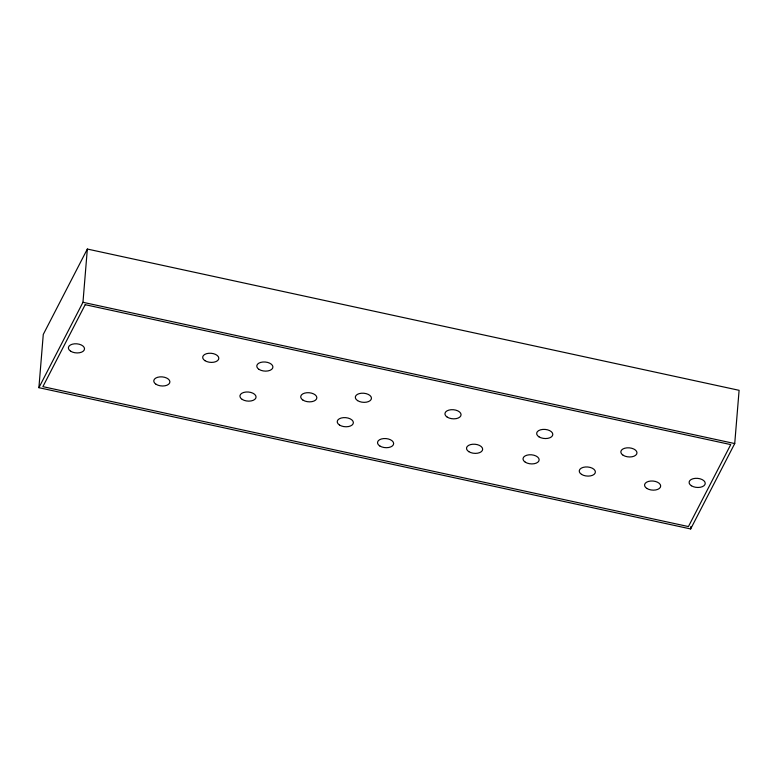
<?xml version="1.0" encoding="UTF-8"?>
<svg xmlns="http://www.w3.org/2000/svg" width="778" height="778" viewBox="0 0 778 778"><rect width="100%" height="100%" fill="white"/><g stroke="black" fill="none" stroke-linecap="round" stroke-linejoin="round"><path stroke-width="1.17" d="M38.9 387.687L43.276 334.433L87.34 249.048L739.1 390.313L734.724 443.567L690.66 528.952L38.9 387.687L82.964 302.302L87.34 249.048M690.66 528.952L690.854 526.531M82.964 302.302L734.724 443.567M85.191 304.684L42.887 386.647L688.433 526.57L730.736 444.598L85.191 304.684M691.379 485.744A8.081 4.551 4.7 0 0 704.926 484.577A8.081 4.551 4.7 0 0 695.201 478.353A8.081 4.551 4.7 0 0 691.379 485.744M70.662 351.209A8.081 4.551 4.7 0 0 84.209 350.042A8.081 4.551 4.7 0 0 74.484 343.818A8.081 4.551 4.7 0 0 70.662 351.209M242.201 399.406A8.081 4.551 4.7 0 0 255.748 398.239A8.081 4.551 4.7 0 0 246.023 392.015A8.081 4.551 4.7 0 0 242.201 399.406M204.964 360.671A8.081 4.551 4.7 0 0 218.511 359.494A8.081 4.551 4.7 0 0 208.786 353.28A8.081 4.551 4.7 0 0 204.964 360.671M538.95 436.818A8.081 4.551 4.7 0 0 552.497 435.641A8.081 4.551 4.7 0 0 542.772 429.417A8.081 4.551 4.7 0 0 538.95 436.818M468.803 451.648A8.081 4.551 4.7 0 0 482.35 450.472A8.081 4.551 4.7 0 0 472.616 444.248A8.081 4.551 4.7 0 0 468.803 451.648M357.598 400.621A8.081 4.551 4.7 0 0 371.145 399.454A8.081 4.551 4.7 0 0 361.41 393.23A8.081 4.551 4.7 0 0 357.598 400.621M646.839 488.428A8.081 4.551 4.7 0 0 660.376 487.252A8.081 4.551 4.7 0 0 650.651 481.037A8.081 4.551 4.7 0 0 646.839 488.428M623.129 455.247A8.081 4.551 4.7 0 0 636.667 454.07A8.081 4.551 4.7 0 0 626.942 447.846A8.081 4.551 4.7 0 0 623.129 455.247M447.214 417.115A8.081 4.551 4.7 0 0 460.761 415.938A8.081 4.551 4.7 0 0 451.026 409.724A8.081 4.551 4.7 0 0 447.214 417.115M302.992 400.125A8.081 4.551 4.7 0 0 316.539 398.949A8.081 4.551 4.7 0 0 306.804 392.734A8.081 4.551 4.7 0 0 302.992 400.125M156.047 384.274A8.081 4.551 4.7 0 0 169.594 383.097A8.081 4.551 4.7 0 0 159.869 376.883A8.081 4.551 4.7 0 0 156.047 384.274M581.526 474.376A8.081 4.551 4.7 0 0 595.073 473.199A8.081 4.551 4.7 0 0 585.348 466.985A8.081 4.551 4.7 0 0 581.526 474.376M525.296 462.19A8.081 4.551 4.7 0 0 538.843 461.014A8.081 4.551 4.7 0 0 529.108 454.799A8.081 4.551 4.7 0 0 525.296 462.19M379.8 445.969A8.081 4.551 4.7 0 0 393.347 444.792A8.081 4.551 4.7 0 0 383.612 438.578A8.081 4.551 4.7 0 0 379.8 445.969M339.509 425.041A8.081 4.551 4.7 0 0 353.056 423.874A8.081 4.551 4.7 0 0 343.331 417.65A8.081 4.551 4.7 0 0 339.509 425.041M259.064 369.404A8.081 4.551 4.7 0 0 272.611 368.227A8.081 4.551 4.7 0 0 262.876 362.013A8.081 4.551 4.7 0 0 259.064 369.404"/></g></svg>
